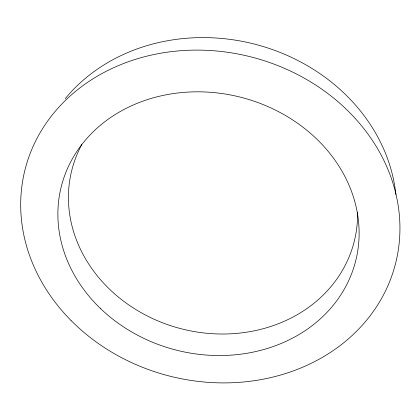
<?xml version="1.0" encoding="UTF-8"?>
<svg xmlns="http://www.w3.org/2000/svg" width="420" height="420" viewBox="0 0 420 420"><rect width="100%" height="100%" fill="white"/><g stroke="black" fill="none" stroke-linecap="round" stroke-linejoin="round"><path stroke-width="0.63" d="M65.237 98.658A183.288 160.13 14.2 0 1 260.92 45.854A183.288 160.13 14.2 0 1 395.876 194.497M357.572 212.557A145.64 126.919 14.2 0 1 182.863 329.185A145.64 126.919 14.2 0 1 81.795 144.575M71.048 320.497A191.111 164.692 14.2 0 0 391.403 277.011A191.111 164.692 14.2 0 0 168.499 52.007A191.111 164.692 14.2 0 0 71.048 320.497M100.527 308.558A151.825 130.478 14.2 0 0 353.441 268.632A151.825 130.478 14.2 0 0 171.538 93.849A151.825 130.478 14.2 0 0 100.527 308.558"/></g></svg>
